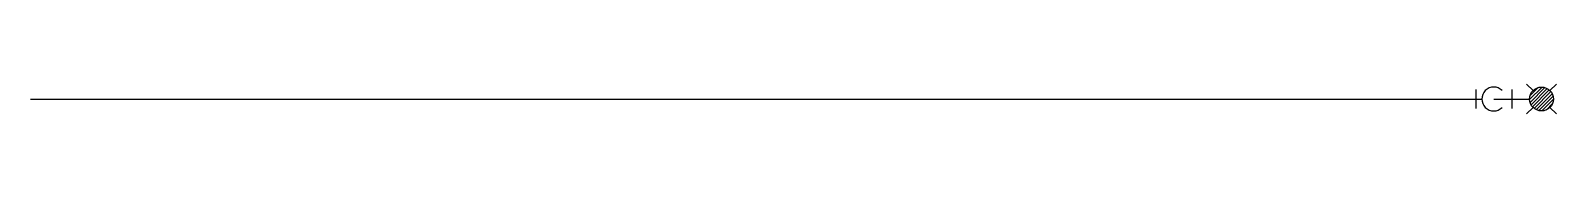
# Model space of a CAD drawing. Units: millimetres at full size, sheet at 1:100. Extents: x -15551 to -2781, y -3615 to -3365.
import ezdxf

# ---------------------------------------------------------------- set-up
doc = ezdxf.new("R2010")
doc.units = ezdxf.units.MM
doc.header["$LTSCALE"] = 100
doc.layers.add('0-0', color=7, linetype='Continuous')

msp = doc.modelspace()

# ---------------------------------------------------------------- linework, layer by layer
at = {"layer": '0-0'}
for p, q in [((-3456.1, -3409.8), (-3456.1, -3569.8)), ((-3156.1, -3409.8), (-3156.1, -3569.8)), ((-3031.1, -3364.8), (-2976.8, -3419.1)), ((-3006, -3493.9), (-2902, -3389.9)), ((-3002.1, -3461.7), (-2934.2, -3393.8)), ((-3002, -3518.2), (-2877.7, -3393.9)), ((-2993.7, -3538.1), (-2857.8, -3402.2)), ((-2982.1, -3554.8), (-2841.1, -3413.8)), ((-2967.6, -3568.6), (-2827.3, -3428.3)), ((-2950.2, -3579.5), (-2816.4, -3445.7)), ((-2781.1, -3364.8), (-2835.4, -3419.1)), ((-3031.1, -3614.8), (-2976.8, -3560.5)), ((-2929.4, -3587), (-2808.9, -3466.5)), ((-2903.9, -3589.8), (-2806.1, -3492)), ((-2868.2, -3582.3), (-2813.6, -3527.7)), ((-2781.1, -3614.8), (-2835.4, -3560.5))]:
    msp.add_line(p, q, dxfattribs=at)
at = {"layer": '0-0', "color": 2}
for p, q in [((-15551, -3489.8), (-3406.1, -3489.8)), ((-3306.1, -3489.8), (-3006.1, -3489.8))]:
    msp.add_line(p, q, dxfattribs=at)
at = {"layer": '0-0'}
msp.add_circle((-2906.1, -3489.8), 100, dxfattribs=at)
msp.add_arc((-3306.1, -3489.8), 100, 45, 315, dxfattribs=at)

doc.saveas('drawing.dxf')
